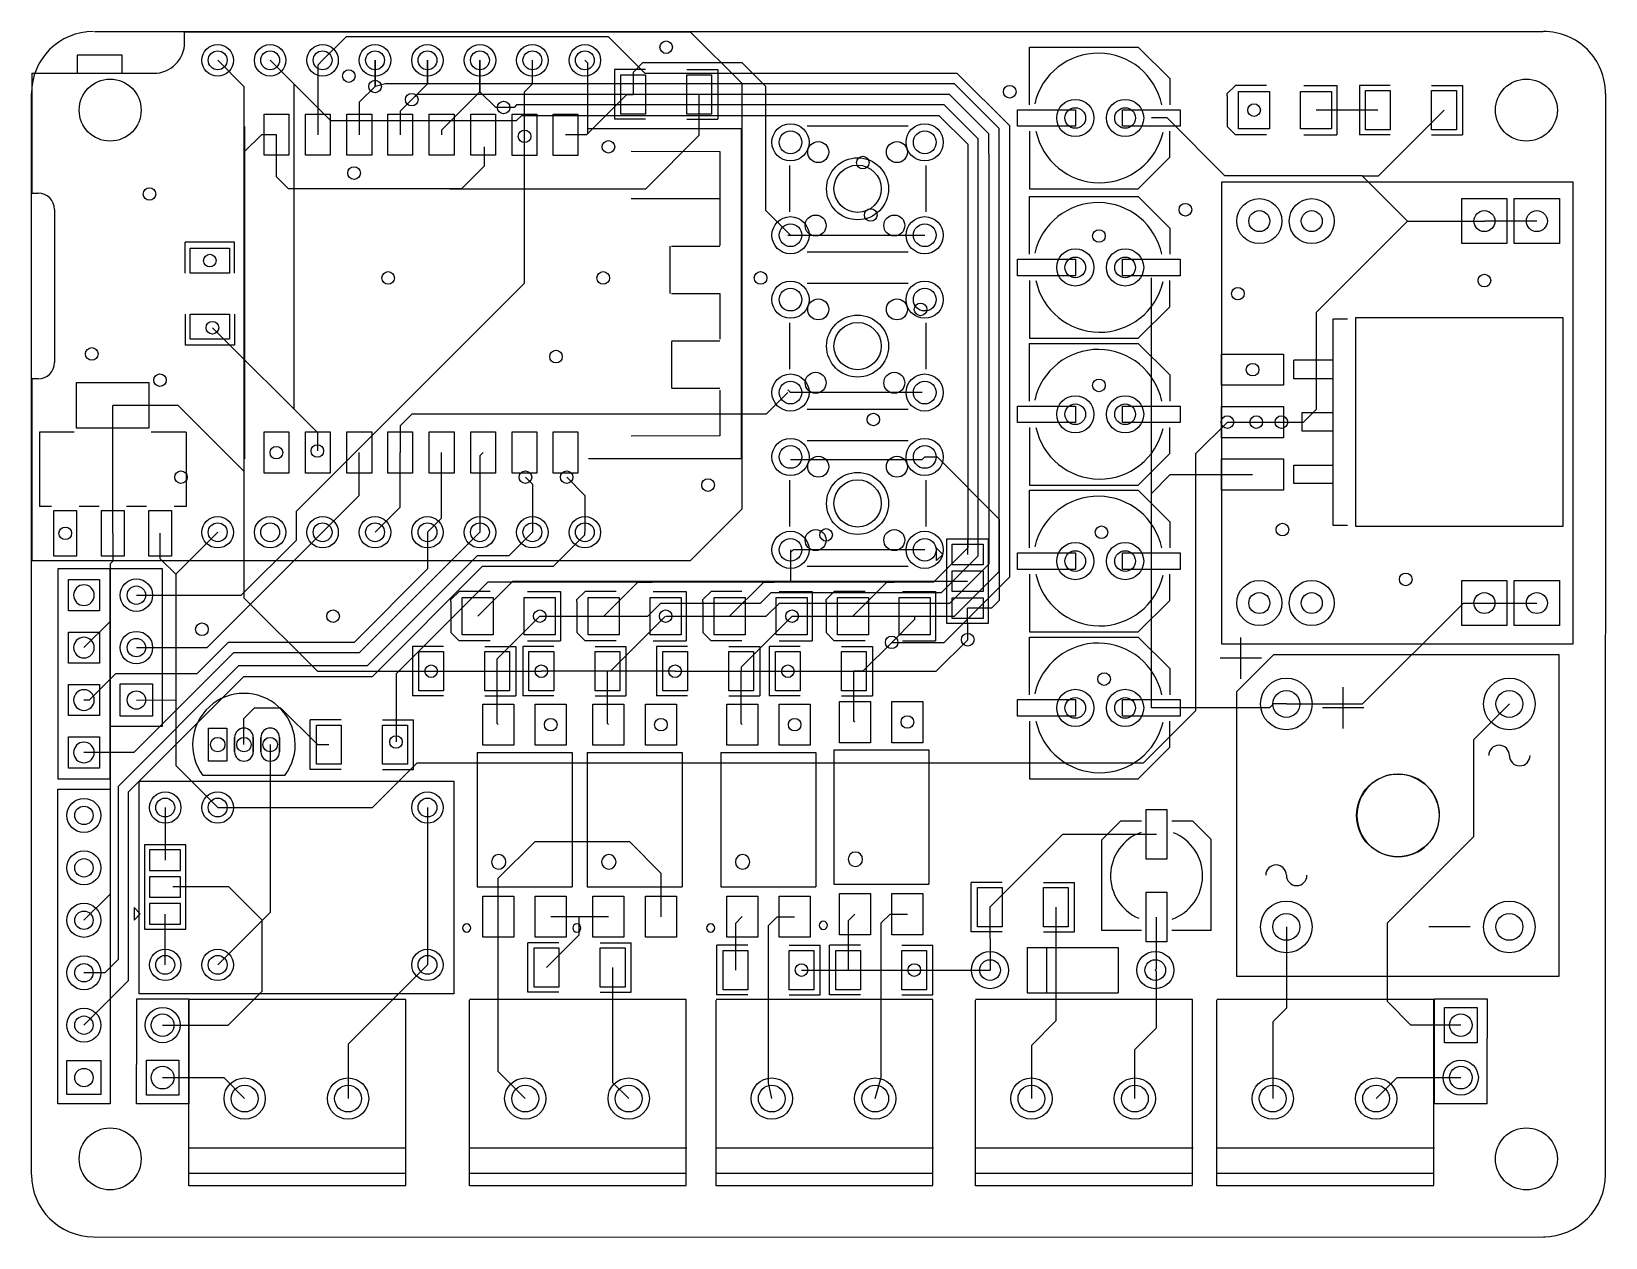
# Model space of a CAD drawing. Header units: millimetres. Extents: x 0 to 76.2, y -58.4 to 0.
import ezdxf

# ---------------------------------------------------------------- set-up
doc = ezdxf.new("R2010")
doc.units = ezdxf.units.MM

msp = doc.modelspace()

# ---------------------------------------------------------------- linework, layer by layer
for points in [[(3.048, 0), (73.203, 0)], [(31.917, -0.027), (7.417, -0.027)], [(7.417, -0.527), (7.417, -0.027)], [(41.656, -29.591), (44.195, -29.591), (47.371, -26.415), (47.371, -4.572), (44.831, -2.032), (29.718, -2.032), (27.94, -0.254), (15.24, -0.254), (14.097, -1.397)], [(31.917, -0.027), (34.417, -2.527)], [(48.324, -3.556), (48.324, -0.762), (53.594, -0.762), (55.118, -2.286), (55.118, -3.556)], [(9.017, -1.397), (10.287, -2.667), (10.287, -27.432), (13.843, -30.988), (19.355, -30.988)], [(11.557, -1.397), (14.478, -4.318), (23.495, -4.318), (23.749, -4.064), (43.942, -4.064), (45.339, -5.461), (45.339, -25.019), (43.688, -26.67), (22.098, -26.67), (17.653, -31.115), (17.653, -34.417)], [(11.557, -1.397), (12.701, -2.541), (12.701, -18.289)], [(14.097, -1.397), (13.868, -1.626), (13.868, -5)], [(16.637, -1.397), (16.637, -2.667), (15.875, -3.429), (15.875, -4.999)], [(16.637, -2.667), (16.637, -1.397)], [(19.177, -1.397), (19.177, -2.54), (17.856, -3.861), (17.856, -4.999)], [(18.415, -3.302), (19.177, -2.54), (19.177, -1.397)], [(21.717, -1.397), (21.717, -2.921), (19.863, -4.775), (19.863, -5)], [(22.86, -3.683), (22.479, -3.683), (21.717, -2.921), (21.717, -1.397)], [(23.876, -5.08), (23.876, -2.921), (24.257, -2.54), (24.257, -1.397)], [(26.797, -1.397), (26.924, -1.524), (26.924, -4.953), (26.876, -5.001), (25.857, -5.001)], [(36.754, -9.87), (35.56, -8.677), (35.56, -2.667), (34.417, -1.524), (29.591, -1.524), (29.134, -1.981), (29.134, -3.048)], [(0.017, -2.027), (5.917, -2.027)], [(0.017, -2.027), (0.017, -7.827)], [(28.234, -1.848), (28.234, -4.248)], [(29.734, -1.848), (28.234, -1.848)], [(31.734, -1.848), (33.234, -1.848)], [(33.234, -1.848), (33.234, -4.248)], [(0, -55.372), (0, -2.997)], [(46.863, -7.14), (46.863, -4.699), (44.704, -2.54), (17.145, -2.54), (16.637, -2.667)], [(46.355, -5.926), (46.355, -4.953), (44.45, -3.048), (18.669, -3.048), (18.415, -3.302)], [(20.266, -7.62), (29.743, -7.62), (32.334, -5.029), (32.334, -3.048)], [(26.924, -4.953), (28.829, -3.048), (29.134, -3.048)], [(34.417, -23.127), (34.417, -2.527)], [(57.906, -3.11), (57.906, -3.01), (58.306, -2.61)], [(59.806, -2.61), (58.306, -2.61)], [(61.606, -2.61), (63.206, -2.61)], [(63.206, -2.61), (63.206, -5.01)], [(64.302, -2.61), (64.302, -5.01)], [(65.802, -2.61), (64.302, -2.61)], [(67.802, -2.61), (69.302, -2.61)], [(69.302, -2.61), (69.302, -5.01)], [(76.223, -3), (76.2, -55.372)], [(37.125, -3.556), (23.495, -3.556), (23.368, -3.683), (22.86, -3.683)], [(24.615, -28.321), (29.845, -28.321), (30.48, -27.686), (35.306, -27.686), (35.814, -27.178), (44.069, -27.178), (45.847, -25.4), (45.847, -5.207), (44.196, -3.556), (37.125, -3.556)], [(57.906, -3.11), (57.906, -4.51)], [(65.202, -3.81), (62.206, -3.81)], [(64.432, -6.985), (65.227, -6.985), (68.402, -3.81)], [(29.734, -4.248), (28.234, -4.248)], [(31.734, -4.248), (33.234, -4.248)], [(37.555, -4.572), (42.455, -4.572)], [(66.633, -9.186), (64.432, -6.985), (57.785, -6.985), (54.991, -4.191), (54.229, -4.191)], [(57.906, -4.51), (57.906, -4.61), (58.306, -5.01)], [(5.08, -27.305), (10.16, -27.305), (12.827, -24.638), (12.827, -23.241), (23.876, -12.192), (23.876, -5.08)], [(11.862, -4.999), (11.137, -4.999), (10.287, -5.849)], [(10.338, -20.7), (10.338, -4.597)], [(21.917, -5.588), (21.917, -6.531), (20.828, -7.62), (12.446, -7.62), (11.862, -7.036), (11.862, -4.999)], [(26.975, -4.7), (34.366, -4.7)], [(34.366, -4.7), (34.366, -20.7)], [(48.324, -4.826), (48.324, -7.62), (53.594, -7.62), (55.118, -6.096), (55.118, -4.826)], [(59.806, -5.01), (58.306, -5.01)], [(61.606, -5.01), (63.206, -5.01)], [(65.802, -5.01), (64.302, -5.01)], [(67.802, -5.01), (69.302, -5.01)], [(29.036, -5.8), (33.326, -5.81)], [(30.734, -28.321), (35.583, -28.321), (36.218, -27.686), (44.473, -27.686), (46.378, -25.781), (46.378, -5.926)], [(33.326, -5.81), (33.326, -10.36)], [(36.703, -6.5), (36.703, -8.74)], [(43.307, -6.5), (43.307, -8.74)], [(36.83, -28.321), (44.704, -28.321), (46.863, -26.162), (46.863, -7.14)], [(0.017, -7.827), (0.317, -7.827)], [(33.326, -8.1), (29.036, -8.1)], [(48.324, -10.795), (48.324, -8.001), (53.594, -8.001), (55.118, -9.525), (55.118, -10.795)], [(1.117, -8.627), (1.117, -16.027)], [(36.627, -9.87), (36.627, -9.87), (43.256, -9.87)], [(60.528, -18.923), (61.595, -18.923), (62.23, -18.288), (62.23, -13.589), (66.633, -9.186), (70.358, -9.186)], [(72.898, -9.186), (70.358, -9.186)], [(9.836, -10.2), (7.436, -10.2)], [(7.436, -11.7), (7.436, -10.2)], [(9.836, -11.7), (9.836, -10.2)], [(30.915, -10.399), (30.916, -12.7)], [(30.986, -10.4), (33.326, -10.4)], [(37.555, -10.668), (42.455, -10.668)], [(37.555, -12.192), (42.455, -12.192)], [(48.324, -12.065), (48.324, -14.859), (53.594, -14.859), (55.118, -13.335), (55.118, -12.065)], [(54.229, -19.05), (54.229, -11.938)], [(30.986, -12.7), (33.326, -12.7)], [(33.326, -12.7), (33.326, -14.91)], [(7.436, -13.7), (7.436, -15.2)], [(9.836, -13.7), (9.836, -15.2)], [(8.763, -14.351), (13.843, -19.431), (13.843, -20.32)], [(36.703, -14.12), (36.703, -16.36)], [(43.307, -14.12), (43.307, -16.36)], [(63.731, -23.924), (63.03, -23.924), (63.03, -13.922), (63.731, -13.922)], [(9.836, -15.2), (7.436, -15.2)], [(33.326, -15), (30.986, -15)], [(30.986, -15.04), (30.986, -17.25)], [(48.324, -17.907), (48.324, -15.113), (53.594, -15.113), (55.118, -16.637), (55.118, -17.907)], [(63.03, -16.822), (61.13, -16.822), (61.13, -15.923)], [(63.03, -15.923), (61.13, -15.923)], [(0.317, -16.827), (0.017, -16.827), (0.017, -25.627)], [(36.627, -17.49), (35.575, -18.542), (18.415, -18.542), (17.856, -19.101), (17.856, -20.401)], [(33.326, -17.3), (30.986, -17.3)], [(33.326, -17.38), (33.326, -19.59)], [(43.129, -17.49), (36.754, -17.49), (36.627, -17.363)], [(3.937, -24.308), (3.937, -18.11)], [(10.287, -21.293), (7.104, -18.11), (3.937, -18.11)], [(37.555, -18.288), (42.455, -18.288)], [(9.017, -37.592), (16.51, -37.592), (18.669, -35.433), (53.848, -35.433), (56.388, -32.893), (56.388, -20.447), (57.912, -18.923)], [(54.229, -26.162), (54.229, -19.05)], [(57.912, -18.923), (57.912, -18.923), (59.309, -18.923)], [(59.131, -18.923), (60.528, -18.923)], [(59.309, -18.923), (60.528, -18.923)], [(63.03, -19.362), (61.531, -19.362), (61.531, -18.463), (63.03, -18.463)], [(0.387, -19.409), (0.387, -23.009)], [(2.072, -19.409), (0.387, -19.409)], [(7.487, -19.409), (5.802, -19.409)], [(7.487, -19.409), (7.487, -23.009)], [(33.326, -19.59), (29.036, -19.6)], [(37.555, -19.812), (42.455, -19.812)], [(48.324, -19.177), (48.324, -21.971), (53.594, -21.971), (55.118, -20.447), (55.118, -19.177)], [(14.097, -24.257), (15.875, -22.479), (15.875, -20.401)], [(16.637, -24.257), (17.856, -23.038), (17.856, -20.401)], [(19.177, -24.257), (19.863, -23.571), (19.863, -20.401)], [(21.869, -20.401), (21.717, -20.553), (21.717, -24.257)], [(34.366, -20.7), (26.975, -20.7)], [(36.754, -20.737), (43.129, -20.737), (43.256, -20.61)], [(43.256, -20.61), (43.851, -20.61), (46.863, -23.622), (46.863, -27.559), (46.491, -27.931), (45.332, -27.931)], [(63.03, -21.902), (61.13, -21.902), (61.13, -21.003), (63.03, -21.003)], [(23.917, -21.59), (24.257, -21.93), (24.257, -24.257)], [(25.917, -21.59), (26.797, -22.47), (26.797, -24.257)], [(36.703, -21.74), (36.703, -23.98)], [(43.307, -21.74), (43.307, -23.98)], [(54.229, -22.374), (55.14, -21.463), (59.131, -21.463)], [(48.324, -25.019), (48.324, -22.225), (53.594, -22.225), (55.118, -23.749), (55.118, -25.019)], [(0.972, -23.009), (0.387, -23.009)], [(3.272, -23.009), (2.302, -23.009)], [(5.572, -23.009), (4.602, -23.009)], [(7.487, -23.009), (6.902, -23.009)], [(34.417, -23.127), (31.917, -25.627)], [(2.54, -48.133), (4.699, -45.974), (4.699, -36.83), (10.287, -31.242), (16.51, -31.242), (21.844, -25.908), (25.273, -25.908), (26.797, -24.384), (26.797, -24.257)], [(24.257, -24.257), (23.114, -25.4), (21.59, -25.4), (16.256, -30.734), (10.033, -30.734), (4.191, -36.576), (4.191, -44.958), (3.556, -45.593), (2.54, -45.593)], [(21.717, -24.257), (15.875, -30.099), (9.779, -30.099), (4.953, -34.925), (2.54, -34.925)], [(19.177, -24.257), (19.177, -26.035), (15.621, -29.591), (9.525, -29.591), (8.001, -31.115), (4.064, -31.115), (2.794, -32.385), (2.54, -32.385)], [(3.937, -24.308), (3.937, -25.654), (3.81, -25.781), (3.81, -28.575), (2.54, -29.845)], [(5.08, -29.845), (8.509, -29.845), (14.097, -24.257)], [(6.985, -26.289), (6.237, -25.541), (6.237, -24.308)], [(9.017, -24.257), (6.985, -26.289), (6.985, -35.56), (9.017, -37.592)], [(45.339, -23.749), (45.332, -25.331)], [(36.754, -25.11), (36.754, -26.663), (36.747, -26.67)], [(43.256, -25.11), (36.881, -25.11), (36.754, -25.237)], [(0.017, -25.627), (31.917, -25.627)], [(37.555, -25.908), (42.455, -25.908)], [(3.81, -31.75), (3.81, -33.655), (6.35, -33.655), (6.35, -26.035), (3.81, -26.035)], [(3.81, -26.035), (3.81, -31.75)], [(21.614, -28.321), (23.304, -26.631), (45.332, -26.631)], [(27.71, -28.321), (29.361, -26.67), (30.064, -26.67)], [(33.806, -28.321), (35.457, -26.67), (35.957, -26.67)], [(39.775, -28.321), (41.426, -26.67), (41.773, -26.67)], [(48.324, -26.289), (48.324, -29.083), (53.594, -29.083), (55.118, -27.559), (55.118, -26.289)], [(54.229, -32.766), (54.229, -32.766), (54.229, -26.162)], [(20.314, -27.621), (20.314, -27.521), (20.714, -27.121)], [(22.214, -27.121), (20.714, -27.121)], [(24.014, -27.121), (25.614, -27.121)], [(25.614, -27.121), (25.614, -29.521)], [(26.41, -27.621), (26.41, -27.521), (26.81, -27.121)], [(28.31, -27.121), (26.81, -27.121)], [(30.11, -27.121), (31.71, -27.121)], [(31.71, -27.121), (31.71, -29.521)], [(32.506, -27.621), (32.506, -27.521), (32.906, -27.121)], [(34.406, -27.121), (32.906, -27.121)], [(36.206, -27.121), (37.806, -27.121)], [(37.806, -27.121), (37.806, -29.521)], [(38.475, -27.621), (38.475, -27.521), (38.875, -27.121)], [(40.375, -27.121), (38.875, -27.121)], [(42.175, -27.121), (43.775, -27.121)], [(43.775, -27.121), (43.775, -29.521)], [(20.314, -27.621), (20.314, -29.021)], [(26.41, -27.621), (26.41, -29.021)], [(32.506, -27.621), (32.506, -29.021)], [(38.475, -27.621), (38.475, -29.021)], [(45.339, -29.464), (45.331, -27.93)], [(60.767, -32.573), (64.455, -32.573), (69.342, -27.686), (72.898, -27.686)], [(3.81, -28.575), (3.81, -41.783), (2.54, -43.053)], [(22.555, -30.988), (22.555, -30.381), (24.615, -28.321)], [(30.71, -28.321), (28.043, -30.988), (27.889, -30.988)], [(36.83, -28.321), (34.366, -30.785), (34.366, -30.988)], [(41.656, -29.591), (42.775, -28.472), (42.775, -28.321)], [(20.314, -29.021), (20.314, -29.121), (20.714, -29.521)], [(22.214, -29.521), (20.714, -29.521)], [(24.014, -29.521), (25.614, -29.521)], [(26.41, -29.021), (26.41, -29.121), (26.81, -29.521)], [(28.31, -29.521), (26.81, -29.521)], [(30.11, -29.521), (31.71, -29.521)], [(32.506, -29.021), (32.506, -29.121), (32.906, -29.521)], [(34.406, -29.521), (32.906, -29.521)], [(36.206, -29.521), (37.806, -29.521)], [(36.627, -30.988), (43.815, -30.988), (45.339, -29.464)], [(38.475, -29.021), (38.475, -29.121), (38.875, -29.521)], [(40.375, -29.521), (38.875, -29.521)], [(41.656, -29.591), (40.259, -30.988), (39.827, -30.988)], [(42.175, -29.521), (43.775, -29.521)], [(48.324, -32.131), (48.324, -29.337), (53.594, -29.337), (55.118, -30.861), (55.118, -32.131)], [(58.563, -31.353), (58.563, -29.353)], [(18.455, -29.788), (18.455, -32.188)], [(19.955, -29.788), (18.455, -29.788)], [(21.955, -29.788), (23.455, -29.788)], [(23.455, -29.788), (23.455, -32.188)], [(23.789, -29.788), (23.789, -32.188)], [(25.289, -29.788), (23.789, -29.788)], [(27.289, -29.788), (28.789, -29.788)], [(28.789, -29.788), (28.789, -32.188)], [(30.266, -29.788), (30.266, -32.188)], [(31.766, -29.788), (30.266, -29.788)], [(33.766, -29.788), (35.266, -29.788)], [(35.266, -29.788), (35.266, -32.188)], [(35.727, -29.788), (35.727, -32.188)], [(37.227, -29.788), (35.727, -29.788)], [(39.227, -29.788), (40.727, -29.788)], [(40.727, -29.788), (40.727, -32.188)], [(59.563, -30.353), (57.563, -30.353)], [(19.355, -30.988), (24.689, -30.988)], [(22.606, -33.577), (22.555, -33.526), (22.555, -30.988)], [(31.166, -30.988), (24.689, -30.988)], [(27.94, -33.577), (27.889, -33.526), (27.889, -30.988)], [(31.166, -30.988), (36.627, -30.988)], [(34.417, -33.577), (34.366, -33.526), (34.366, -30.988)], [(39.878, -33.45), (39.827, -33.399), (39.827, -30.988)], [(63.516, -33.766), (63.516, -31.766)], [(5.08, -32.385), (6.985, -32.377)], [(10.287, -34.544), (10.287, -33.274), (10.795, -32.766), (12.065, -32.766), (13.843, -34.544), (14.402, -34.544)], [(19.955, -32.188), (18.455, -32.188)], [(21.955, -32.188), (23.455, -32.188)], [(25.289, -32.188), (23.789, -32.188)], [(27.289, -32.188), (28.789, -32.188)], [(31.766, -32.188), (30.266, -32.188)], [(33.766, -32.188), (35.266, -32.188)], [(37.227, -32.188), (35.727, -32.188)], [(39.227, -32.188), (40.727, -32.188)], [(60.767, -32.573), (60.137, -32.573), (59.944, -32.766), (54.229, -32.766)], [(64.516, -32.766), (62.516, -32.766)], [(69.215, -48.133), (66.802, -48.133), (65.659, -46.99), (65.659, -43.18), (69.85, -38.989), (69.85, -34.29), (71.567, -32.573)], [(15.002, -33.344), (13.502, -33.344)], [(13.502, -35.744), (13.502, -33.344)], [(17.002, -33.344), (18.502, -33.344)], [(18.502, -35.744), (18.502, -33.344)], [(48.324, -33.401), (48.324, -36.195), (53.594, -36.195), (55.118, -34.671), (55.118, -33.401)], [(11.557, -34.544), (11.557, -42.672), (9.017, -45.212)], [(21.576, -34.927), (26.176, -34.927)], [(21.576, -34.927), (21.576, -41.427)], [(26.176, -34.927), (26.176, -41.427)], [(26.91, -34.927), (31.51, -34.927)], [(26.91, -34.927), (26.91, -41.427)], [(31.51, -34.927), (31.51, -41.427)], [(33.387, -34.927), (37.987, -34.927)], [(33.387, -34.927), (33.387, -41.427)], [(37.987, -34.927), (37.987, -41.427)], [(38.848, -34.8), (43.448, -34.8)], [(38.848, -34.8), (38.848, -41.3)], [(43.448, -34.8), (43.448, -41.3)], [(15.002, -35.744), (13.502, -35.744)], [(17.002, -35.744), (18.502, -35.744)], [(12.267, -36.044), (8.307, -36.044)], [(1.27, -51.943), (1.27, -36.703)], [(1.27, -36.703), (3.81, -36.703)], [(3.81, -36.703), (3.81, -51.943)], [(6.477, -37.592), (6.469, -40.142)], [(19.177, -37.592), (19.177, -45.212)], [(52.733, -38.244), (52.733, -38.254), (51.833, -39.154)], [(53.752, -38.244), (52.733, -38.244)], [(56.233, -38.244), (55.214, -38.244)], [(57.133, -39.164), (57.133, -39.144), (56.233, -38.244)], [(22.606, -42.878), (22.606, -41.021), (24.384, -39.243), (28.956, -39.243), (30.48, -40.767), (30.48, -42.878)], [(54.483, -38.894), (49.93, -38.894), (46.406, -42.418)], [(51.833, -43.544), (51.833, -39.154)], [(57.133, -43.544), (57.133, -39.164)], [(6.35, -48.133), (9.525, -48.133), (11.176, -46.482), (11.176, -43.053), (9.563, -41.44), (6.845, -41.44)], [(21.576, -41.427), (26.176, -41.427)], [(26.91, -41.427), (31.51, -41.427)], [(33.387, -41.427), (37.987, -41.427)], [(38.848, -41.3), (43.448, -41.3)], [(47.006, -41.218), (45.506, -41.218)], [(45.506, -43.618), (45.506, -41.218)], [(49.006, -41.218), (50.506, -41.218)], [(50.506, -43.618), (50.506, -41.218)], [(46.406, -42.418), (46.418, -45.466)], [(49.606, -42.418), (49.606, -47.93), (48.423, -49.113), (48.423, -51.689)], [(6.477, -45.212), (6.469, -42.751)], [(23.912, -51.689), (22.606, -50.383), (22.606, -42.878)], [(24.943, -45.339), (26.527, -43.755), (26.527, -42.877)], [(25.146, -42.877), (27.94, -42.877)], [(34.417, -42.877), (34.087, -43.207), (34.087, -45.466)], [(35.85, -51.689), (35.687, -50.93), (35.687, -43.307), (36.116, -42.878), (36.957, -42.878)], [(39.878, -42.75), (39.548, -43.08), (39.548, -45.466)], [(40.858, -51.689), (41.148, -50.673), (41.148, -43.18), (41.577, -42.751), (42.418, -42.751)], [(54.419, -45.466), (54.483, -45.402), (54.483, -42.894)], [(60.767, -43.373), (60.767, -47.31), (60.107, -47.97), (60.107, -51.689)], [(69.667, -43.373), (67.667, -43.373)], [(25.543, -44.139), (24.043, -44.139)], [(24.043, -46.539), (24.043, -44.139)], [(27.543, -44.139), (29.043, -44.139)], [(29.043, -46.539), (29.043, -44.139)], [(47.006, -43.618), (45.506, -43.618)], [(49.006, -43.618), (50.506, -43.618)], [(53.752, -43.544), (51.833, -43.544)], [(57.133, -43.544), (55.214, -43.544)], [(34.687, -44.266), (33.187, -44.266)], [(33.187, -46.666), (33.187, -44.266)], [(36.687, -44.266), (38.187, -44.266)], [(38.187, -46.666), (38.187, -44.266)], [(40.148, -44.266), (38.648, -44.266)], [(38.648, -46.666), (38.648, -44.266)], [(42.148, -44.266), (43.648, -44.266)], [(43.648, -46.666), (43.648, -44.266)], [(48.219, -44.366), (52.619, -44.366)], [(48.219, -44.366), (48.219, -46.566)], [(49.158, -44.366), (49.158, -46.566)], [(52.619, -44.366), (52.619, -46.566)], [(19.177, -45.212), (15.331, -49.058), (15.331, -51.689)], [(28.143, -45.339), (28.143, -50.912), (28.92, -51.689)], [(37.287, -45.466), (42.748, -45.466)], [(42.748, -45.466), (46.419, -45.466)], [(53.431, -51.689), (53.431, -49.312), (54.483, -48.26), (54.483, -45.529), (54.42, -45.466)], [(5.08, -46.863), (5.08, -50.038)], [(5.08, -46.863), (7.62, -46.863), (7.62, -51.943), (5.08, -51.943), (5.08, -50.038)], [(18.122, -46.89), (7.622, -46.89)], [(7.622, -55.92), (7.622, -46.92)], [(18.122, -55.89), (18.122, -46.89)], [(31.711, -46.89), (21.211, -46.89)], [(21.211, -55.92), (21.211, -46.92)], [(25.543, -46.539), (24.043, -46.539)], [(27.543, -46.539), (29.043, -46.539)], [(31.711, -55.89), (31.711, -46.89)], [(43.649, -46.89), (33.149, -46.89)], [(33.149, -55.92), (33.149, -46.92)], [(34.687, -46.666), (33.187, -46.666)], [(36.687, -46.666), (38.187, -46.666)], [(40.148, -46.666), (38.648, -46.666)], [(42.148, -46.666), (43.648, -46.666)], [(43.649, -55.89), (43.649, -46.89)], [(56.222, -46.89), (45.722, -46.89)], [(45.722, -55.92), (45.722, -46.92)], [(48.219, -46.566), (52.619, -46.566)], [(56.222, -55.89), (56.222, -46.89)], [(67.906, -46.89), (57.406, -46.89)], [(57.406, -55.92), (57.406, -46.92)], [(67.906, -55.89), (67.906, -46.89)], [(70.485, -51.943), (67.945, -51.943), (67.945, -46.863), (70.485, -46.863), (70.485, -48.768)], [(70.485, -51.943), (70.485, -48.768)], [(6.35, -50.673), (9.307, -50.673), (10.323, -51.689)], [(65.115, -51.689), (66.131, -50.673), (69.215, -50.673)], [(3.81, -51.943), (1.27, -51.943)], [(18.152, -54.09), (7.652, -54.09)], [(31.741, -54.09), (21.241, -54.09)], [(43.679, -54.09), (33.179, -54.09)], [(56.252, -54.09), (45.752, -54.09)], [(67.936, -54.09), (57.436, -54.09)], [(18.122, -55.32), (7.622, -55.32)], [(31.711, -55.32), (21.211, -55.32)], [(43.649, -55.32), (33.149, -55.32)], [(56.222, -55.32), (45.722, -55.32)], [(67.906, -55.32), (57.406, -55.32)], [(18.122, -55.92), (7.622, -55.92)], [(31.711, -55.92), (21.211, -55.92)], [(43.649, -55.92), (33.149, -55.92)], [(56.222, -55.92), (45.722, -55.92)], [(67.906, -55.92), (57.406, -55.92)], [(73.279, -58.42), (2.997, -58.395)]]:
    msp.add_lwpolyline(points)
for points in [[(2.205, -2.027), (4.388, -2.027), (4.388, -1.149), (2.205, -1.149), (2.205, -2.027)], [(28.534, -2.098), (29.734, -2.098), (29.734, -3.998), (28.534, -3.998)], [(31.734, -2.098), (32.934, -2.098), (32.934, -3.998), (31.734, -3.998)], [(59.956, -4.71), (58.456, -4.71), (58.456, -2.91), (59.956, -2.91)], [(62.956, -4.71), (61.456, -4.71), (61.456, -2.91), (62.956, -2.91)], [(64.602, -2.86), (65.802, -2.86), (65.802, -4.76), (64.602, -4.76)], [(67.802, -2.86), (69.002, -2.86), (69.002, -4.76), (67.802, -4.76)], [(47.749, -3.791), (50.549, -3.791), (50.549, -4.591), (47.749, -4.591)], [(52.829, -3.791), (55.629, -3.791), (55.629, -4.591), (52.829, -4.591)], [(12.461, -3.999), (12.461, -5.999), (11.262, -5.999), (11.262, -3.999)], [(14.468, -3.999), (14.468, -5.999), (13.269, -5.999), (13.269, -3.999)], [(16.474, -3.999), (16.474, -5.999), (15.276, -5.999), (15.276, -3.999)], [(18.456, -3.999), (18.456, -5.999), (17.257, -5.999), (17.257, -3.999)], [(20.462, -3.999), (20.462, -5.999), (19.263, -5.999), (19.263, -3.999)], [(22.469, -3.999), (22.469, -5.999), (21.27, -5.999), (21.27, -3.999)], [(24.475, -4.001), (24.475, -6.001), (23.277, -6.001), (23.277, -4.001)], [(26.457, -4.001), (26.457, -6.001), (25.258, -6.001), (25.258, -4.001)], [(74.648, -29.686), (57.648, -29.686), (57.648, -7.286), (74.648, -7.286), (74.648, -29.686)], [(71.45, -10.278), (69.266, -10.278), (69.266, -8.094), (71.45, -8.094)], [(73.99, -10.278), (71.806, -10.278), (71.806, -8.094), (73.99, -8.094)], [(9.586, -10.5), (9.586, -11.7), (7.686, -11.7), (7.686, -10.5)], [(47.749, -11.03), (50.549, -11.03), (50.549, -11.83), (47.749, -11.83)], [(52.829, -11.03), (55.629, -11.03), (55.629, -11.83), (52.829, -11.83)], [(9.586, -13.7), (9.586, -14.9), (7.686, -14.9), (7.686, -13.7)], [(64.129, -23.984), (64.129, -13.862), (74.149, -13.862), (74.149, -23.984)], [(57.626, -17.139), (57.626, -15.627), (60.636, -15.627), (60.636, -17.139)], [(2.187, -17.01), (5.687, -17.01), (5.687, -19.21), (2.187, -19.21)], [(47.749, -18.142), (50.549, -18.142), (50.549, -18.942), (47.749, -18.942)], [(52.829, -18.142), (55.629, -18.142), (55.629, -18.942), (52.829, -18.942)], [(57.626, -19.679), (57.626, -18.167), (60.636, -18.167), (60.636, -19.679)], [(12.461, -19.401), (12.461, -21.401), (11.262, -21.401), (11.262, -19.401)], [(14.468, -19.401), (14.468, -21.401), (13.269, -21.401), (13.269, -19.401)], [(16.474, -19.401), (16.474, -21.401), (15.276, -21.401), (15.276, -19.401)], [(18.456, -19.401), (18.456, -21.401), (17.257, -21.401), (17.257, -19.401)], [(20.462, -19.401), (20.462, -21.401), (19.263, -21.401), (19.263, -19.401)], [(22.469, -19.401), (22.469, -21.401), (21.27, -21.401), (21.27, -19.401)], [(24.475, -19.401), (24.475, -21.401), (23.277, -21.401), (23.277, -19.401)], [(26.457, -19.401), (26.457, -21.401), (25.258, -21.401), (25.258, -19.401)], [(57.626, -22.219), (57.626, -20.707), (60.636, -20.707), (60.636, -22.219)], [(1.087, -23.208), (2.187, -23.208), (2.187, -25.408), (1.087, -25.408)], [(3.387, -23.208), (4.487, -23.208), (4.487, -25.408), (3.387, -25.408)], [(5.687, -23.208), (6.787, -23.208), (6.787, -25.408), (5.687, -25.408)], [(43.832, -25.031), (44.132, -25.331), (43.832, -25.631), (43.832, -25.031)], [(46.332, -28.681), (44.332, -28.681), (44.332, -24.581), (46.332, -24.581), (46.332, -28.681)], [(46.082, -24.831), (46.082, -25.831), (44.582, -25.831), (44.582, -24.831)], [(47.749, -25.254), (50.549, -25.254), (50.549, -26.054), (47.749, -26.054)], [(52.829, -25.254), (55.629, -25.254), (55.629, -26.054), (52.829, -26.054)], [(1.27, -36.195), (3.81, -36.195), (3.81, -26.035), (1.27, -26.035), (1.27, -36.195)], [(3.294, -28.059), (1.786, -28.059), (1.786, -26.551), (3.294, -26.551)], [(46.082, -26.131), (46.082, -27.131), (44.582, -27.131), (44.582, -26.131)], [(71.451, -28.778), (69.267, -28.778), (69.267, -26.594), (71.451, -26.594)], [(73.99, -28.778), (71.806, -28.778), (71.806, -26.594), (73.99, -26.594)], [(2.54, -26.805), (2.54, -26.805)], [(22.364, -29.221), (20.864, -29.221), (20.864, -27.421), (22.364, -27.421)], [(25.364, -29.221), (23.864, -29.221), (23.864, -27.421), (25.364, -27.421)], [(28.46, -29.221), (26.96, -29.221), (26.96, -27.421), (28.46, -27.421)], [(31.46, -29.221), (29.96, -29.221), (29.96, -27.421), (31.46, -27.421)], [(34.556, -29.221), (33.056, -29.221), (33.056, -27.421), (34.556, -27.421)], [(37.556, -29.221), (36.056, -29.221), (36.056, -27.421), (37.556, -27.421)], [(40.525, -29.221), (39.025, -29.221), (39.025, -27.421), (40.525, -27.421)], [(43.525, -29.221), (42.025, -29.221), (42.025, -27.421), (43.525, -27.421)], [(46.082, -27.431), (46.082, -28.431), (44.582, -28.431), (44.582, -27.431)], [(2.54, -27.805), (2.54, -27.805)], [(1.786, -29.091), (3.294, -29.091), (3.294, -30.599), (1.786, -30.599)], [(2.54, -29.345), (2.54, -29.345)], [(2.54, -30.345), (2.54, -30.345)], [(18.755, -30.038), (19.955, -30.038), (19.955, -31.938), (18.755, -31.938)], [(21.955, -30.038), (23.155, -30.038), (23.155, -31.938), (21.955, -31.938)], [(24.089, -30.038), (25.289, -30.038), (25.289, -31.938), (24.089, -31.938)], [(27.289, -30.038), (28.489, -30.038), (28.489, -31.938), (27.289, -31.938)], [(30.566, -30.038), (31.766, -30.038), (31.766, -31.938), (30.566, -31.938)], [(33.766, -30.038), (34.966, -30.038), (34.966, -31.938), (33.766, -31.938)], [(36.027, -30.038), (37.227, -30.038), (37.227, -31.938), (36.027, -31.938)], [(39.227, -30.038), (40.427, -30.038), (40.427, -31.938), (39.227, -31.938)], [(60.167, -30.173), (73.967, -30.173), (73.967, -45.773), (58.367, -45.773), (58.367, -31.973), (60.167, -30.173)], [(1.786, -31.631), (3.294, -31.631), (3.294, -33.139), (1.786, -33.139)], [(2.54, -31.885), (2.54, -31.885)], [(4.293, -33.172), (4.293, -31.598), (5.867, -31.598), (5.867, -33.172)], [(23.356, -34.577), (21.856, -34.577), (21.856, -32.577), (23.356, -32.577)], [(25.896, -34.577), (24.396, -34.577), (24.396, -32.577), (25.896, -32.577)], [(28.69, -34.577), (27.19, -34.577), (27.19, -32.577), (28.69, -32.577)], [(31.23, -34.577), (29.73, -34.577), (29.73, -32.577), (31.23, -32.577)], [(35.167, -34.577), (33.667, -34.577), (33.667, -32.577), (35.167, -32.577)], [(37.707, -34.577), (36.207, -34.577), (36.207, -32.577), (37.707, -32.577)], [(40.628, -34.45), (39.128, -34.45), (39.128, -32.45), (40.628, -32.45)], [(43.168, -34.45), (41.668, -34.45), (41.668, -32.45), (43.168, -32.45)], [(47.749, -32.366), (50.549, -32.366), (50.549, -33.166), (47.749, -33.166)], [(52.829, -32.366), (55.629, -32.366), (55.629, -33.166), (52.829, -33.166)], [(2.54, -32.885), (2.54, -32.885)], [(1.786, -34.171), (3.294, -34.171), (3.294, -35.679), (1.786, -35.679)], [(8.567, -33.744), (9.467, -33.744), (9.467, -35.344), (8.567, -35.344)], [(9.837, -34.894), (9.837, -34.194)], [(10.737, -34.894), (10.737, -34.194)], [(11.107, -34.894), (11.107, -34.194)], [(12.007, -34.894), (12.007, -34.194)], [(15.002, -35.494), (13.802, -35.494), (13.802, -33.594), (15.002, -33.594)], [(18.202, -35.494), (17.002, -35.494), (17.002, -33.594), (18.202, -33.594)], [(2.54, -34.425), (2.54, -34.425)], [(2.54, -35.425), (2.54, -35.425)], [(5.207, -36.322), (20.447, -36.322), (20.447, -46.609), (5.207, -46.609), (5.207, -36.322)], [(53.983, -40.094), (53.983, -37.694), (54.983, -37.694), (54.983, -40.094)], [(7.47, -39.391), (5.47, -39.391), (5.47, -43.491), (7.47, -43.491), (7.47, -39.391)], [(7.22, -40.641), (7.22, -39.641), (5.72, -39.641), (5.72, -40.641)], [(7.22, -41.941), (7.22, -40.941), (5.72, -40.941), (5.72, -41.941)], [(23.356, -43.877), (21.856, -43.877), (21.856, -41.877), (23.356, -41.877)], [(25.896, -43.877), (24.396, -43.877), (24.396, -41.877), (25.896, -41.877)], [(28.69, -43.877), (27.19, -43.877), (27.19, -41.877), (28.69, -41.877)], [(31.23, -43.877), (29.73, -43.877), (29.73, -41.877), (31.23, -41.877)], [(35.167, -43.877), (33.667, -43.877), (33.667, -41.877), (35.167, -41.877)], [(37.707, -43.877), (36.207, -43.877), (36.207, -41.877), (37.707, -41.877)], [(40.628, -43.75), (39.128, -43.75), (39.128, -41.75), (40.628, -41.75)], [(43.168, -43.75), (41.668, -43.75), (41.668, -41.75), (43.168, -41.75)], [(47.006, -43.368), (45.806, -43.368), (45.806, -41.468), (47.006, -41.468)], [(50.206, -43.368), (49.006, -43.368), (49.006, -41.468), (50.206, -41.468)], [(53.983, -44.094), (53.983, -41.694), (54.983, -41.694), (54.983, -44.094)], [(4.97, -43.041), (5.27, -42.741), (4.97, -42.441), (4.97, -43.041)], [(7.22, -43.241), (7.22, -42.241), (5.72, -42.241), (5.72, -43.241)], [(25.543, -46.289), (24.343, -46.289), (24.343, -44.389), (25.543, -44.389)], [(28.743, -46.289), (27.543, -46.289), (27.543, -44.389), (28.743, -44.389)], [(34.687, -46.416), (33.487, -46.416), (33.487, -44.516), (34.687, -44.516)], [(37.887, -46.416), (36.687, -46.416), (36.687, -44.516), (37.887, -44.516)], [(40.148, -46.416), (38.948, -46.416), (38.948, -44.516), (40.148, -44.516)], [(43.348, -46.416), (42.148, -46.416), (42.148, -44.516), (43.348, -44.516)], [(70.002, -47.283), (70.002, -48.983), (68.428, -48.983), (68.428, -47.283)], [(1.714, -51.499), (1.714, -49.847), (3.365, -49.847), (3.365, -51.499)], [(5.563, -51.523), (5.563, -49.823), (7.137, -49.823), (7.137, -51.523)]]:
    msp.add_lwpolyline(points, close=True)
for centre, radius in [((9.017, -1.397), 0.762), ((11.557, -1.397), 0.762), ((14.097, -1.397), 0.762), ((16.637, -1.397), 0.762), ((19.177, -1.397), 0.762), ((21.717, -1.397), 0.762), ((24.257, -1.397), 0.762), ((26.797, -1.397), 0.762), ((30.734, -0.762), 0.305), ((9.017, -1.397), 0.457), ((11.557, -1.397), 0.457), ((14.097, -1.397), 0.457), ((16.637, -1.397), 0.457), ((19.177, -1.397), 0.457), ((21.717, -1.397), 0.457), ((24.257, -1.397), 0.457), ((26.797, -1.397), 0.457), ((15.367, -2.159), 0.305), ((3.81, -3.81), 1.5), ((16.637, -2.667), 0.305), ((18.415, -3.302), 0.305), ((47.371, -2.921), 0.305), ((72.39, -3.81), 1.5), ((22.86, -3.683), 0.305), ((50.546, -4.191), 0.9), ((50.546, -4.191), 0.5), ((52.959, -4.191), 0.9), ((52.959, -4.191), 0.5), ((59.206, -3.81), 0.305), ((36.754, -5.37), 0.9), ((43.256, -5.37), 0.9), ((23.876, -5.08), 0.305), ((27.94, -5.588), 0.305), ((36.754, -5.37), 0.55), ((38.1, -5.842), 0.508), ((41.91, -5.842), 0.508), ((43.256, -5.37), 0.55), ((40.259, -6.35), 0.305), ((15.621, -6.858), 0.305), ((40.005, -7.62), 1.501), ((40.005, -7.62), 1.143), ((5.715, -7.874), 0.305), ((55.88, -8.636), 0.305), ((59.458, -9.186), 1.092), ((61.998, -9.186), 1.092), ((36.754, -9.87), 0.9), ((37.973, -9.398), 0.508), ((40.64, -8.89), 0.305), ((41.783, -9.398), 0.508), ((43.256, -9.87), 0.9), ((59.458, -9.186), 0.508), ((61.998, -9.186), 0.508), ((70.358, -9.186), 0.508), ((72.898, -9.186), 0.508), ((36.754, -9.87), 0.55), ((43.256, -9.87), 0.55), ((51.689, -9.906), 0.305), ((50.546, -11.43), 0.9), ((52.959, -11.43), 0.9), ((8.636, -11.1), 0.305), ((50.546, -11.43), 0.5), ((52.959, -11.43), 0.5), ((17.272, -11.938), 0.305), ((27.686, -11.938), 0.305), ((35.306, -11.938), 0.305), ((36.754, -12.99), 0.9), ((43.256, -12.99), 0.9), ((70.358, -12.065), 0.305), ((36.754, -12.99), 0.55), ((38.1, -13.462), 0.508), ((41.91, -13.462), 0.508), ((43.256, -12.99), 0.55), ((58.42, -12.7), 0.305), ((43.053, -13.462), 0.305), ((8.763, -14.351), 0.305), ((40.005, -15.24), 1.501), ((40.005, -15.24), 1.143), ((2.921, -15.621), 0.305), ((25.4, -15.748), 0.305), ((6.223, -16.891), 0.305), ((36.754, -17.49), 0.9), ((37.973, -17.018), 0.508), ((41.783, -17.018), 0.508), ((43.256, -17.49), 0.9), ((59.131, -16.383), 0.305), ((36.754, -17.49), 0.55), ((43.256, -17.49), 0.55), ((51.689, -17.145), 0.305), ((50.546, -18.542), 0.9), ((50.546, -18.542), 0.5), ((52.959, -18.542), 0.9), ((52.959, -18.542), 0.5), ((40.767, -18.796), 0.305), ((57.912, -18.923), 0.305), ((59.309, -18.923), 0.305), ((60.528, -18.923), 0.305), ((36.754, -20.61), 0.9), ((43.256, -20.61), 0.9), ((11.862, -20.401), 0.305), ((13.843, -20.32), 0.305), ((36.754, -20.61), 0.55), ((38.1, -21.082), 0.508), ((41.91, -21.082), 0.508), ((43.256, -20.61), 0.55), ((7.239, -21.59), 0.305), ((23.917, -21.59), 0.305), ((25.917, -21.59), 0.305), ((32.766, -21.971), 0.305), ((40.005, -22.86), 1.501), ((40.005, -22.86), 1.143), ((9.017, -24.257), 0.762), ((11.557, -24.257), 0.762), ((14.097, -24.257), 0.762), ((16.637, -24.257), 0.762), ((19.177, -24.257), 0.762), ((21.717, -24.257), 0.762), ((24.257, -24.257), 0.762), ((26.797, -24.257), 0.762), ((1.637, -24.308), 0.305), ((9.017, -24.257), 0.457), ((11.557, -24.257), 0.457), ((14.097, -24.257), 0.457), ((16.637, -24.257), 0.457), ((19.177, -24.257), 0.457), ((21.717, -24.257), 0.457), ((24.257, -24.257), 0.457), ((26.797, -24.257), 0.457), ((36.754, -25.11), 0.9), ((37.973, -24.638), 0.508), ((38.481, -24.384), 0.305), ((41.783, -24.638), 0.508), ((43.256, -25.11), 0.9), ((51.816, -24.257), 0.305), ((60.579, -24.13), 0.305), ((36.754, -25.11), 0.55), ((43.256, -25.11), 0.55), ((50.546, -25.654), 0.9), ((52.959, -25.654), 0.9), ((50.546, -25.654), 0.5), ((52.959, -25.654), 0.5), ((5.08, -27.305), 0.787), ((59.458, -27.686), 1.092), ((61.998, -27.686), 1.092), ((66.548, -26.543), 0.305), ((5.08, -27.305), 0.445), ((59.458, -27.686), 0.508), ((61.998, -27.686), 0.508), ((70.359, -27.686), 0.508), ((72.898, -27.686), 0.508), ((14.605, -28.321), 0.305), ((24.615, -28.321), 0.305), ((30.71, -28.321), 0.305), ((36.83, -28.321), 0.305), ((36.83, -28.321), 0.305), ((8.255, -28.956), 0.305), ((5.08, -29.845), 0.787), ((5.08, -29.845), 0.445), ((41.656, -29.591), 0.305), ((45.339, -29.464), 0.305), ((19.355, -30.988), 0.305), ((24.689, -30.988), 0.305), ((31.166, -30.988), 0.305), ((36.627, -30.988), 0.305), ((51.943, -31.369), 0.305), ((5.08, -32.385), 0.445), ((50.546, -32.766), 0.9), ((52.959, -32.766), 0.9), ((60.767, -32.573), 1.25), ((60.767, -32.573), 0.65), ((71.567, -32.573), 1.25), ((71.567, -32.573), 0.65), ((50.546, -32.766), 0.5), ((52.959, -32.766), 0.5), ((25.146, -33.577), 0.305), ((30.48, -33.577), 0.305), ((36.957, -33.577), 0.305), ((42.418, -33.45), 0.305), ((9.017, -34.544), 0.35), ((10.287, -34.544), 0.35), ((11.557, -34.544), 0.35), ((17.653, -34.417), 0.305), ((66.167, -37.973), 2), ((2.54, -37.973), 0.826), ((6.477, -37.592), 0.762), ((6.477, -37.592), 0.457), ((9.017, -37.592), 0.762), ((9.017, -37.592), 0.457), ((19.177, -37.592), 0.762), ((19.177, -37.592), 0.457), ((2.54, -37.973), 0.445), ((2.54, -40.513), 0.826), ((2.54, -40.513), 0.445), ((2.54, -43.053), 0.826), ((2.54, -43.053), 0.445), ((60.767, -43.373), 1.25), ((71.567, -43.373), 1.25), ((60.767, -43.373), 0.65), ((71.567, -43.373), 0.65), ((2.54, -45.593), 0.826), ((6.477, -45.212), 0.762), ((6.477, -45.212), 0.457), ((9.017, -45.212), 0.762), ((9.017, -45.212), 0.457), ((19.177, -45.212), 0.762), ((19.177, -45.212), 0.457), ((46.419, -45.466), 0.9), ((46.419, -45.466), 0.5), ((54.419, -45.466), 0.9), ((54.419, -45.466), 0.5), ((2.54, -45.593), 0.445), ((37.287, -45.466), 0.305), ((42.748, -45.466), 0.305), ((2.54, -48.133), 0.826), ((2.54, -48.133), 0.445), ((6.35, -48.133), 0.85), ((6.35, -48.133), 0.55), ((69.215, -48.133), 0.55), ((2.54, -50.673), 0.445), ((6.35, -50.673), 0.55), ((69.215, -50.673), 0.85), ((69.215, -50.673), 0.55), ((10.323, -51.689), 1), ((10.323, -51.689), 0.65), ((15.331, -51.689), 1), ((15.331, -51.689), 0.65), ((23.912, -51.689), 1), ((23.912, -51.689), 0.65), ((28.92, -51.689), 1), ((28.92, -51.689), 0.65), ((35.85, -51.689), 1), ((35.85, -51.689), 0.65), ((40.858, -51.689), 1), ((40.858, -51.689), 0.65), ((48.423, -51.689), 1), ((48.423, -51.689), 0.65), ((53.431, -51.689), 1), ((53.431, -51.689), 0.65), ((60.107, -51.689), 1), ((60.107, -51.689), 0.65), ((65.115, -51.689), 1), ((65.115, -51.689), 0.65), ((3.81, -54.61), 1.5), ((72.39, -54.61), 1.5)]:
    msp.add_circle(centre, radius)
for centre, radius, start, end in [((3, -3), 3, 90, 180), ((5.917, -0.527), 1.5, 270, 0), ((73.223, -3), 3, 359.99951, 90), ((51.654, -4.202), 3.15, 11.83471, 167.17215), ((51.724, -4.18), 3.15, 191.83471, 347.17215), ((0.317, -8.627), 0.8, 0, 90), ((51.654, -11.441), 3.15, 11.83471, 167.17215), ((51.724, -11.419), 3.15, 191.83471, 347.17215), ((62.132, -14.922), 0.201, 90, 90), ((51.654, -18.553), 3.15, 11.83471, 167.17215), ((0.317, -16.027), 0.8, 270, 0), ((51.724, -18.531), 3.15, 191.83471, 347.17215), ((51.654, -25.665), 3.15, 11.83471, 167.17215), ((51.724, -25.643), 3.15, 191.83471, 347.17215), ((2.54, -27.305), 0.5, 450, 270), ((2.54, -27.305), 0.5, 270, 450), ((2.54, -29.845), 0.5, 90, 270), ((2.54, -29.845), 0.5, 270, 90), ((51.654, -32.777), 3.15, 11.83471, 167.17215), ((2.54, -32.385), 0.5, 90, 270), ((2.54, -32.385), 0.5, 270, 90), ((10.287, -34.547), 2.484, 322.8995, 217.1005), ((51.724, -32.755), 3.15, 191.83471, 347.17215), ((10.287, -34.194), 0.45, 0, 180), ((11.557, -34.194), 0.45, 0, 180), ((2.54, -34.925), 0.5, 90, 270), ((2.54, -34.925), 0.5, 270, 90), ((10.287, -34.894), 0.45, 180, 0), ((11.557, -34.894), 0.45, 180, 0), ((71.067, -35.072), 0.5, 0, 180), ((72.068, -35.072), 0.5, 180, 360), ((66.185, -37.974), 2, 90, 89.49063), ((54.483, -40.894), 2.23, 109.65469, 247.3789), ((54.483, -40.894), 2.23, 289.6525, 68.46009), ((22.626, -40.224), 0.35, 180.41581, 179.58419), ((27.96, -40.224), 0.35, 180.41581, 179.58419), ((34.437, -40.224), 0.35, 180.41581, 179.58419), ((39.898, -40.097), 0.35, 180.41581, 179.58419), ((60.267, -40.874), 0.5, 0, 180), ((61.267, -40.874), 0.5, 180, 360), ((21.076, -43.425), 0.2, 180.36383, 179.63617), ((26.41, -43.425), 0.2, 180.36383, 179.63617), ((32.887, -43.425), 0.2, 180.36383, 179.63617), ((38.348, -43.298), 0.2, 180.36383, 179.63617), ((3, -55.382), 3, 180, 270), ((73.223, -55.382), 3, 270, 0)]:
    msp.add_arc(centre, radius, start, end)

doc.saveas('drawing.dxf')
